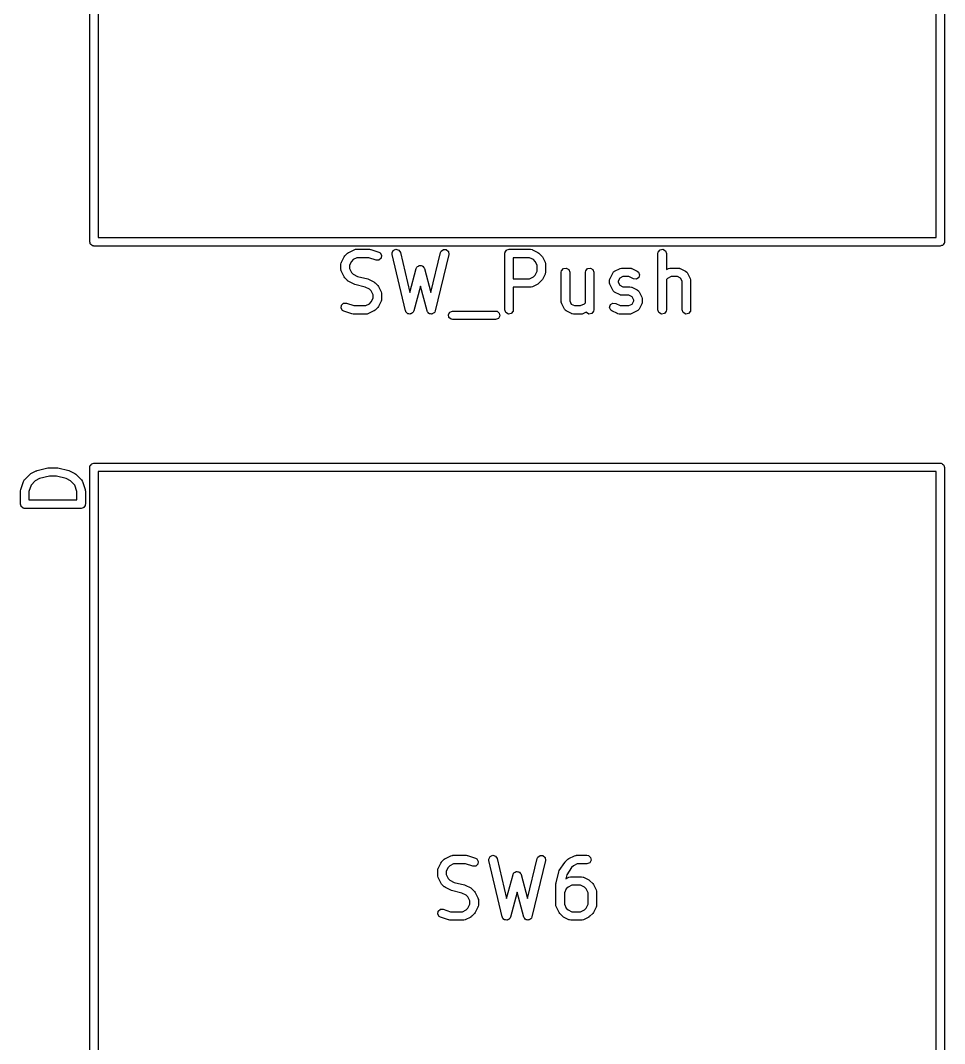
# Model space of a CAD drawing. Extents: x 4.25 to 10.62, y -4.61 to -1.
# Drawn here: x 4.946 to 5.591, y -3.146 to -2.432 of the extents above; entities that cross this region are included whole.
import ezdxf

# ---------------------------------------------------------------- set-up
doc = ezdxf.new("R2010")
doc.units = 0
doc.header["$MEASUREMENT"] = 0
doc.layers.add('BLACK', color=7, linetype='CONTINUOUS')

msp = doc.modelspace()

# ---------------------------------------------------------------- linework, layer by layer
at = {"layer": 'BLACK', "linetype": 'CONTINUOUS'}
for p, q in [((4.99409, -2.58661), (4.99409, -1.99606)), ((5, -1.99902), (5, -2.58366)), ((5.58465, -2.58366), (5.58465, -1.99902)), ((5.59055, -1.99606), (5.59055, -2.58661)), ((5, -2.58366), (5.58465, -2.58366)), ((4.99436, -2.58733), (4.99409, -2.58661)), ((4.99449, -2.58809), (4.99436, -2.58733)), ((4.99469, -2.58826), (4.99449, -2.58809)), ((4.99479, -2.58851), (4.99469, -2.58826)), ((4.99545, -2.5889), (4.99479, -2.58851)), ((4.99604, -2.58939), (4.99545, -2.5889)), ((4.99642, -2.58946), (4.99604, -2.58939)), ((4.99653, -2.58952), (4.99642, -2.58946)), ((4.99666, -2.5895), (4.99653, -2.58952)), ((4.99705, -2.58957), (4.99666, -2.5895)), ((5.5876, -2.58957), (4.99705, -2.58957)), ((5.17477, -2.59401), (5.17852, -2.59214)), ((5.17852, -2.59214), (5.1795, -2.59185)), ((5.1795, -2.59185), (5.17967, -2.59189)), ((5.17967, -2.59189), (5.17984, -2.59183)), ((5.17984, -2.59183), (5.18921, -2.59183)), ((5.18921, -2.59183), (5.19008, -2.59198)), ((5.19008, -2.59198), (5.19014, -2.59198)), ((5.19014, -2.59198), (5.19577, -2.59385)), ((5.20593, -2.59263), (5.20778, -2.59183)), ((5.20778, -2.59183), (5.20972, -2.59241)), ((5.23924, -2.59315), (5.24086, -2.59195)), ((5.24086, -2.59195), (5.24288, -2.59207)), ((5.24288, -2.59207), (5.24434, -2.59346)), ((5.28522, -2.59222), (5.28598, -2.59209)), ((5.28598, -2.59209), (5.2867, -2.59183)), ((5.2867, -2.59183), (5.3017, -2.59183)), ((5.3017, -2.59183), (5.30271, -2.592)), ((5.30271, -2.592), (5.30284, -2.59212)), ((5.30284, -2.59212), (5.30302, -2.59214)), ((5.30302, -2.59214), (5.30677, -2.59401)), ((5.39208, -2.59222), (5.39407, -2.59187)), ((5.39407, -2.59187), (5.39582, -2.59288)), ((5.58832, -2.5893), (5.5876, -2.58957)), ((5.58907, -2.58917), (5.58832, -2.5893)), ((5.58925, -2.58897), (5.58907, -2.58917)), ((5.5895, -2.58888), (5.58925, -2.58897)), ((5.58988, -2.58821), (5.5895, -2.58888)), ((5.59037, -2.58762), (5.58988, -2.58821)), ((5.59044, -2.58724), (5.59037, -2.58762)), ((5.59051, -2.58713), (5.59044, -2.58724)), ((5.59055, -2.58661), (5.59048, -2.587)), ((5.59048, -2.587), (5.59051, -2.58713)), ((5.1697, -2.60096), (5.17157, -2.59721)), ((5.17157, -2.59721), (5.1721, -2.5965)), ((5.1721, -2.5965), (5.17212, -2.59644)), ((5.17212, -2.59644), (5.174, -2.59457)), ((5.174, -2.59457), (5.17472, -2.59406)), ((5.17472, -2.59406), (5.17477, -2.59401)), ((5.17784, -2.59908), (5.17664, -2.60028)), ((5.18053, -2.59773), (5.17784, -2.59908)), ((5.18873, -2.59773), (5.18053, -2.59773)), ((5.1939, -2.59945), (5.18873, -2.59773)), ((5.19577, -2.59385), (5.19667, -2.59434)), ((5.19743, -2.59806), (5.19592, -2.5994)), ((5.19667, -2.59434), (5.19773, -2.59606)), ((5.19773, -2.59606), (5.19743, -2.59806)), ((5.20503, -2.59444), (5.20593, -2.59263)), ((5.20509, -2.59546), (5.20503, -2.59444)), ((5.21446, -2.63483), (5.20509, -2.59546)), ((5.20972, -2.59241), (5.21083, -2.59409)), ((5.21083, -2.59409), (5.21749, -2.62208)), ((5.23217, -2.62208), (5.23883, -2.59409)), ((5.24458, -2.59546), (5.2352, -2.63483)), ((5.23883, -2.59409), (5.23924, -2.59315)), ((5.24434, -2.59346), (5.24458, -2.59546)), ((5.28375, -2.59478), (5.28381, -2.5944)), ((5.28375, -2.63415), (5.28375, -2.59478)), ((5.28379, -2.59427), (5.28386, -2.59415)), ((5.28381, -2.5944), (5.28379, -2.59427)), ((5.28386, -2.59415), (5.28392, -2.59377)), ((5.28392, -2.59377), (5.28442, -2.59318)), ((5.28442, -2.59318), (5.2848, -2.59252)), ((5.2848, -2.59252), (5.28505, -2.59243)), ((5.28505, -2.59243), (5.28522, -2.59222)), ((5.28965, -2.59773), (5.28965, -2.61245)), ((5.301, -2.59773), (5.28965, -2.59773)), ((5.3037, -2.59908), (5.301, -2.59773)), ((5.30489, -2.60028), (5.3037, -2.59908)), ((5.30677, -2.59401), (5.30748, -2.59454)), ((5.30748, -2.59454), (5.30753, -2.59457)), ((5.30753, -2.59457), (5.30941, -2.59644)), ((5.30941, -2.59644), (5.30992, -2.59716)), ((5.30992, -2.59716), (5.30996, -2.59721)), ((5.30996, -2.59721), (5.31184, -2.60096)), ((5.39061, -2.59478), (5.39079, -2.59377)), ((5.39061, -2.63415), (5.39061, -2.59478)), ((5.39079, -2.59377), (5.39208, -2.59222)), ((5.39582, -2.59288), (5.39651, -2.59478)), ((5.39651, -2.59478), (5.39651, -2.60594)), ((5.16939, -2.60228), (5.16956, -2.60127)), ((5.16939, -2.60603), (5.16939, -2.60228)), ((5.16945, -2.60619), (5.16939, -2.60603)), ((5.1694, -2.60636), (5.16945, -2.60619)), ((5.1697, -2.60735), (5.1694, -2.60636)), ((5.16956, -2.60127), (5.16968, -2.60113)), ((5.16968, -2.60113), (5.1697, -2.60096)), ((5.17664, -2.60028), (5.17529, -2.60297)), ((5.17529, -2.60297), (5.17529, -2.60533)), ((5.17529, -2.60533), (5.17664, -2.60803)), ((5.19592, -2.5994), (5.1939, -2.59945)), ((5.21749, -2.62208), (5.22198, -2.60527)), ((5.22198, -2.60527), (5.22241, -2.60434)), ((5.22241, -2.60434), (5.22263, -2.60418)), ((5.22263, -2.60418), (5.22275, -2.60394)), ((5.22275, -2.60394), (5.22344, -2.60361)), ((5.22344, -2.60361), (5.22406, -2.60318)), ((5.22406, -2.60318), (5.22433, -2.6032)), ((5.22433, -2.6032), (5.22458, -2.60309)), ((5.22458, -2.60309), (5.22531, -2.60328)), ((5.22531, -2.60328), (5.22608, -2.60335)), ((5.22608, -2.60335), (5.22627, -2.60354)), ((5.22627, -2.60354), (5.22653, -2.60361)), ((5.22653, -2.60361), (5.22697, -2.60424)), ((5.22697, -2.60424), (5.22751, -2.60478)), ((5.22751, -2.60478), (5.22753, -2.60505)), ((5.22753, -2.60505), (5.22768, -2.60527)), ((5.22768, -2.60527), (5.23217, -2.62208)), ((5.30624, -2.60297), (5.30489, -2.60028)), ((5.30624, -2.60721), (5.30624, -2.60297)), ((5.31184, -2.60096), (5.31213, -2.60194)), ((5.31213, -2.60194), (5.31209, -2.60211)), ((5.31209, -2.60211), (5.31215, -2.60228)), ((5.31215, -2.60228), (5.31215, -2.6079)), ((5.32329, -2.60689), (5.32459, -2.60534)), ((5.32459, -2.60534), (5.32658, -2.60499)), ((5.32658, -2.60499), (5.32833, -2.606)), ((5.32833, -2.606), (5.32902, -2.6079)), ((5.34017, -2.60689), (5.34147, -2.60534)), ((5.34147, -2.60534), (5.34345, -2.60499)), ((5.34345, -2.60499), (5.3452, -2.606)), ((5.3452, -2.606), (5.34589, -2.6079)), ((5.36037, -2.60714), (5.36412, -2.60526)), ((5.36412, -2.60526), (5.3651, -2.60497)), ((5.3651, -2.60497), (5.36527, -2.60501)), ((5.36527, -2.60501), (5.36544, -2.60495)), ((5.36544, -2.60495), (5.37106, -2.60495)), ((5.37106, -2.60495), (5.37207, -2.60513)), ((5.37207, -2.60513), (5.37221, -2.60524)), ((5.37221, -2.60524), (5.37238, -2.60526)), ((5.37238, -2.60526), (5.37613, -2.60714)), ((5.39651, -2.60594), (5.39786, -2.60526)), ((5.39786, -2.60526), (5.39885, -2.60497)), ((5.39885, -2.60497), (5.39902, -2.60501)), ((5.39902, -2.60501), (5.39918, -2.60495)), ((5.39918, -2.60495), (5.40481, -2.60495)), ((5.40481, -2.60495), (5.40582, -2.60513)), ((5.40582, -2.60513), (5.40595, -2.60524)), ((5.40595, -2.60524), (5.40613, -2.60526)), ((5.40613, -2.60526), (5.40988, -2.60714)), ((5.17157, -2.6111), (5.1697, -2.60735)), ((5.17162, -2.61114), (5.17157, -2.6111)), ((5.17212, -2.61186), (5.17162, -2.61114)), ((5.174, -2.61374), (5.17212, -2.61186)), ((5.17664, -2.60803), (5.17784, -2.60922)), ((5.17784, -2.60922), (5.18087, -2.61074)), ((5.18087, -2.61074), (5.18805, -2.61254)), ((5.18805, -2.61254), (5.18852, -2.61274)), ((5.18852, -2.61274), (5.18866, -2.61276)), ((5.18866, -2.61276), (5.19241, -2.61463)), ((5.28965, -2.61245), (5.301, -2.61245)), ((5.301, -2.61245), (5.3037, -2.6111)), ((5.3037, -2.6111), (5.30489, -2.6099)), ((5.30489, -2.6099), (5.30624, -2.60721)), ((5.30996, -2.61297), (5.30944, -2.61368)), ((5.31184, -2.60922), (5.30996, -2.61297)), ((5.31186, -2.60905), (5.31184, -2.60922)), ((5.31197, -2.60891), (5.31186, -2.60905)), ((5.31215, -2.6079), (5.31197, -2.60891)), ((5.32312, -2.6079), (5.32329, -2.60689)), ((5.32312, -2.62852), (5.32312, -2.6079)), ((5.32902, -2.6079), (5.32902, -2.62783)), ((5.33999, -2.6079), (5.34017, -2.60689)), ((5.33999, -2.62918), (5.33999, -2.6079)), ((5.34589, -2.6079), (5.34589, -2.63415)), ((5.35686, -2.61353), (5.35704, -2.61252)), ((5.35686, -2.6154), (5.35686, -2.61353)), ((5.35704, -2.61252), (5.35715, -2.61238)), ((5.35715, -2.61238), (5.35717, -2.61221)), ((5.35717, -2.61221), (5.35905, -2.60846)), ((5.35905, -2.60846), (5.35966, -2.60763)), ((5.35966, -2.60763), (5.36006, -2.60746)), ((5.36006, -2.60746), (5.36037, -2.60714)), ((5.36389, -2.61198), (5.36277, -2.61422)), ((5.36614, -2.61085), (5.36389, -2.61198)), ((5.37037, -2.61085), (5.36614, -2.61085)), ((5.37349, -2.61242), (5.37037, -2.61085)), ((5.3755, -2.61265), (5.37349, -2.61242)), ((5.37718, -2.61154), (5.3755, -2.61265)), ((5.37613, -2.60714), (5.37696, -2.60775)), ((5.37696, -2.60775), (5.37776, -2.6096)), ((5.37776, -2.6096), (5.37718, -2.61154)), ((5.39718, -2.6122), (5.39651, -2.61287)), ((5.39651, -2.61287), (5.39651, -2.63415)), ((5.39988, -2.61085), (5.39718, -2.6122)), ((5.40411, -2.61085), (5.39988, -2.61085)), ((5.40636, -2.61198), (5.40411, -2.61085)), ((5.40748, -2.61422), (5.40636, -2.61198)), ((5.40988, -2.60714), (5.4107, -2.60775)), ((5.4107, -2.60775), (5.41088, -2.60815)), ((5.41088, -2.60815), (5.4112, -2.60846)), ((5.4112, -2.60846), (5.41307, -2.61221)), ((5.41307, -2.61221), (5.41337, -2.61319)), ((5.41337, -2.61319), (5.41333, -2.61336)), ((5.41333, -2.61336), (5.41339, -2.61353)), ((5.41339, -2.61353), (5.41339, -2.63415)), ((5.17406, -2.61377), (5.174, -2.61374)), ((5.17477, -2.61429), (5.17406, -2.61377)), ((5.17852, -2.61617), (5.17477, -2.61429)), ((5.17866, -2.61618), (5.17852, -2.61617)), ((5.17912, -2.61639), (5.17866, -2.61618)), ((5.18631, -2.61819), (5.17912, -2.61639)), ((5.18934, -2.6197), (5.18631, -2.61819)), ((5.19053, -2.6209), (5.18934, -2.6197)), ((5.19241, -2.61463), (5.19312, -2.61516)), ((5.19312, -2.61516), (5.19317, -2.61519)), ((5.19317, -2.61519), (5.19505, -2.61706)), ((5.19505, -2.61706), (5.19555, -2.61779)), ((5.19555, -2.61779), (5.1956, -2.61783)), ((5.1956, -2.61783), (5.19748, -2.62158)), ((5.22483, -2.61749), (5.22019, -2.63491)), ((5.22948, -2.63491), (5.22483, -2.61749)), ((5.3017, -2.61835), (5.28965, -2.61835)), ((5.28965, -2.61835), (5.28965, -2.63415)), ((5.30186, -2.61829), (5.3017, -2.61835)), ((5.30203, -2.61833), (5.30186, -2.61829)), ((5.30302, -2.61804), (5.30203, -2.61833)), ((5.30677, -2.61617), (5.30302, -2.61804)), ((5.30681, -2.61612), (5.30677, -2.61617)), ((5.30753, -2.61561), (5.30681, -2.61612)), ((5.30941, -2.61374), (5.30753, -2.61561)), ((5.30944, -2.61368), (5.30941, -2.61374)), ((5.35692, -2.61557), (5.35686, -2.6154)), ((5.35688, -2.61574), (5.35692, -2.61557)), ((5.35717, -2.61672), (5.35688, -2.61574)), ((5.35905, -2.62047), (5.35717, -2.61672)), ((5.35937, -2.62078), (5.35905, -2.62047)), ((5.36277, -2.61422), (5.36277, -2.6147)), ((5.36277, -2.6147), (5.36389, -2.61695)), ((5.36389, -2.61695), (5.36614, -2.61807)), ((5.36614, -2.61807), (5.37106, -2.61807)), ((5.37106, -2.61807), (5.37207, -2.61825)), ((5.37207, -2.61825), (5.37221, -2.61836)), ((5.37221, -2.61836), (5.37238, -2.61838)), ((5.37238, -2.61838), (5.37613, -2.62026)), ((5.37613, -2.62026), (5.37696, -2.62087)), ((5.40748, -2.63415), (5.40748, -2.61422)), ((5.19188, -2.6236), (5.19053, -2.6209)), ((5.19053, -2.62865), (5.19188, -2.62595)), ((5.19188, -2.62595), (5.19188, -2.6236)), ((5.19748, -2.62158), (5.19777, -2.62256)), ((5.1975, -2.62779), (5.19748, -2.62797)), ((5.19761, -2.62766), (5.1975, -2.62779)), ((5.19779, -2.62665), (5.19761, -2.62766)), ((5.19777, -2.62256), (5.19773, -2.62273)), ((5.19773, -2.62273), (5.19779, -2.6229)), ((5.19779, -2.6229), (5.19779, -2.62665)), ((5.32902, -2.62783), (5.33014, -2.63007)), ((5.35954, -2.62118), (5.35937, -2.62078)), ((5.36037, -2.62179), (5.35954, -2.62118)), ((5.36412, -2.62367), (5.36037, -2.62179)), ((5.36429, -2.62369), (5.36412, -2.62367)), ((5.36443, -2.6238), (5.36429, -2.62369)), ((5.36544, -2.62398), (5.36443, -2.6238)), ((5.37037, -2.62398), (5.36544, -2.62398)), ((5.37261, -2.6251), (5.37037, -2.62398)), ((5.37373, -2.62735), (5.37261, -2.6251)), ((5.37261, -2.63007), (5.37373, -2.62783)), ((5.37373, -2.62783), (5.37373, -2.62735)), ((5.37696, -2.62087), (5.37713, -2.62128)), ((5.37713, -2.62128), (5.37745, -2.62158)), ((5.37745, -2.62158), (5.37933, -2.62533)), ((5.37933, -2.62533), (5.37962, -2.62631)), ((5.37962, -2.62631), (5.37958, -2.62648)), ((5.37958, -2.62648), (5.37964, -2.62665)), ((5.37964, -2.62665), (5.37964, -2.62852)), ((5.16944, -2.63287), (5.16974, -2.63087)), ((5.1705, -2.63459), (5.16944, -2.63287)), ((5.16974, -2.63087), (5.17125, -2.62953)), ((5.1714, -2.63508), (5.1705, -2.63459)), ((5.17125, -2.62953), (5.17327, -2.62947)), ((5.17327, -2.62947), (5.17844, -2.6312)), ((5.17844, -2.6312), (5.18664, -2.6312)), ((5.18664, -2.6312), (5.18934, -2.62985)), ((5.19241, -2.63492), (5.18866, -2.63679)), ((5.18934, -2.62985), (5.19053, -2.62865)), ((5.19245, -2.63487), (5.19241, -2.63492)), ((5.19317, -2.63436), (5.19245, -2.63487)), ((5.19505, -2.63249), (5.19317, -2.63436)), ((5.19508, -2.63243), (5.19505, -2.63249)), ((5.1956, -2.63172), (5.19508, -2.63243)), ((5.19748, -2.62797), (5.1956, -2.63172)), ((5.21463, -2.63509), (5.21446, -2.63483)), ((5.22019, -2.63491), (5.21975, -2.63584)), ((5.22965, -2.63516), (5.22948, -2.63491)), ((5.2352, -2.63483), (5.2348, -2.63577)), ((5.24543, -2.63564), (5.24733, -2.63495)), ((5.24733, -2.63495), (5.27732, -2.63495)), ((5.27732, -2.63495), (5.27833, -2.63512)), ((5.28444, -2.63605), (5.28375, -2.63415)), ((5.28965, -2.63415), (5.28947, -2.63516)), ((5.32318, -2.62869), (5.32312, -2.62852)), ((5.32314, -2.62886), (5.32318, -2.62869)), ((5.32343, -2.62985), (5.32314, -2.62886)), ((5.3253, -2.63359), (5.32343, -2.62985)), ((5.32562, -2.6339), (5.3253, -2.63359)), ((5.3258, -2.6343), (5.32562, -2.6339)), ((5.32662, -2.63492), (5.3258, -2.6343)), ((5.33037, -2.63679), (5.32662, -2.63492)), ((5.33014, -2.63007), (5.33239, -2.6312)), ((5.33239, -2.6312), (5.33662, -2.6312)), ((5.33662, -2.6312), (5.33932, -2.62985)), ((5.33932, -2.62985), (5.33999, -2.62918)), ((5.34589, -2.63415), (5.34572, -2.63516)), ((5.35687, -2.63245), (5.35744, -2.63051)), ((5.35767, -2.6343), (5.35687, -2.63245)), ((5.35744, -2.63051), (5.35913, -2.6294)), ((5.35849, -2.63492), (5.35767, -2.6343)), ((5.36224, -2.63679), (5.35849, -2.63492)), ((5.35913, -2.6294), (5.36113, -2.62963)), ((5.36113, -2.62963), (5.36426, -2.6312)), ((5.36426, -2.6312), (5.37037, -2.6312)), ((5.37037, -2.6312), (5.37261, -2.63007)), ((5.37613, -2.63492), (5.37238, -2.63679)), ((5.37644, -2.63459), (5.37613, -2.63492)), ((5.37684, -2.63442), (5.37644, -2.63459)), ((5.37745, -2.63359), (5.37684, -2.63442)), ((5.37933, -2.62985), (5.37745, -2.63359)), ((5.37935, -2.62967), (5.37933, -2.62985)), ((5.37946, -2.62953), (5.37935, -2.62967)), ((5.37964, -2.62852), (5.37946, -2.62953)), ((5.3913, -2.63605), (5.39061, -2.63415)), ((5.39651, -2.63415), (5.39633, -2.63516)), ((5.40817, -2.63605), (5.40748, -2.63415)), ((5.41339, -2.63415), (5.41321, -2.63516)), ((5.17703, -2.63695), (5.1714, -2.63508)), ((5.17709, -2.63695), (5.17703, -2.63695)), ((5.17796, -2.6371), (5.17709, -2.63695)), ((5.18734, -2.6371), (5.17796, -2.6371)), ((5.1875, -2.63704), (5.18734, -2.6371)), ((5.18767, -2.63708), (5.1875, -2.63704)), ((5.18866, -2.63679), (5.18767, -2.63708)), ((5.21466, -2.6354), (5.21463, -2.63509)), ((5.21517, -2.63591), (5.21466, -2.6354)), ((5.21557, -2.63652), (5.21517, -2.63591)), ((5.21587, -2.63661), (5.21557, -2.63652)), ((5.21609, -2.63683), (5.21587, -2.63661)), ((5.21681, -2.63689), (5.21609, -2.63683)), ((5.21751, -2.6371), (5.21681, -2.63689)), ((5.21779, -2.63697), (5.21751, -2.6371)), ((5.2181, -2.637), (5.21779, -2.63697)), ((5.21869, -2.63658), (5.2181, -2.637)), ((5.21936, -2.63629), (5.21869, -2.63658)), ((5.2195, -2.63602), (5.21936, -2.63629)), ((5.21975, -2.63584), (5.2195, -2.63602)), ((5.22969, -2.63547), (5.22965, -2.63516)), ((5.23022, -2.63597), (5.22969, -2.63547)), ((5.23063, -2.63657), (5.23022, -2.63597)), ((5.23093, -2.63665), (5.23063, -2.63657)), ((5.23116, -2.63686), (5.23093, -2.63665)), ((5.23188, -2.6369), (5.23116, -2.63686)), ((5.23258, -2.63709), (5.23188, -2.6369)), ((5.23287, -2.63696), (5.23258, -2.63709)), ((5.23317, -2.63698), (5.23287, -2.63696)), ((5.23376, -2.63655), (5.23317, -2.63698)), ((5.23442, -2.63624), (5.23376, -2.63655)), ((5.23455, -2.63596), (5.23442, -2.63624)), ((5.2348, -2.63577), (5.23455, -2.63596)), ((5.24442, -2.63739), (5.24543, -2.63564)), ((5.24477, -2.63937), (5.24442, -2.63739)), ((5.24632, -2.64067), (5.24477, -2.63937)), ((5.24733, -2.64085), (5.24632, -2.64067)), ((5.27732, -2.64085), (5.24733, -2.64085)), ((5.27922, -2.64016), (5.27732, -2.64085)), ((5.27833, -2.63512), (5.27988, -2.63642)), ((5.28023, -2.63841), (5.27922, -2.64016)), ((5.27988, -2.63642), (5.28023, -2.63841)), ((5.28619, -2.63706), (5.28444, -2.63605)), ((5.28817, -2.63671), (5.28619, -2.63706)), ((5.28947, -2.63516), (5.28817, -2.63671)), ((5.33055, -2.63681), (5.33037, -2.63679)), ((5.33068, -2.63692), (5.33055, -2.63681)), ((5.33169, -2.6371), (5.33068, -2.63692)), ((5.33732, -2.6371), (5.33169, -2.6371)), ((5.33748, -2.63704), (5.33732, -2.6371)), ((5.33765, -2.63708), (5.33748, -2.63704)), ((5.33864, -2.63679), (5.33765, -2.63708)), ((5.34059, -2.63581), (5.33864, -2.63679)), ((5.34068, -2.63605), (5.34059, -2.63581)), ((5.34243, -2.63706), (5.34068, -2.63605)), ((5.34442, -2.63671), (5.34243, -2.63706)), ((5.34572, -2.63516), (5.34442, -2.63671)), ((5.36242, -2.63681), (5.36224, -2.63679)), ((5.36255, -2.63692), (5.36242, -2.63681)), ((5.36356, -2.6371), (5.36255, -2.63692)), ((5.37106, -2.6371), (5.36356, -2.6371)), ((5.37123, -2.63704), (5.37106, -2.6371)), ((5.3714, -2.63708), (5.37123, -2.63704)), ((5.37238, -2.63679), (5.3714, -2.63708)), ((5.39305, -2.63706), (5.3913, -2.63605)), ((5.39504, -2.63671), (5.39305, -2.63706)), ((5.39633, -2.63516), (5.39504, -2.63671)), ((5.40992, -2.63706), (5.40817, -2.63605)), ((5.41191, -2.63671), (5.40992, -2.63706)), ((5.41321, -2.63516), (5.41191, -2.63671)), ((4.99477, -2.7425), (4.99515, -2.74183)), ((4.99515, -2.74183), (4.9954, -2.74174)), ((4.9954, -2.74174), (4.99557, -2.74154)), ((4.99557, -2.74154), (4.99633, -2.7414)), ((4.99633, -2.7414), (4.99705, -2.74114)), ((4.99705, -2.74114), (5.5876, -2.74114)), ((5.5876, -2.74114), (5.58798, -2.74121)), ((5.58798, -2.74121), (5.58811, -2.74119)), ((5.58811, -2.74119), (5.58822, -2.74125)), ((5.58822, -2.74125), (5.58861, -2.74132)), ((5.58861, -2.74132), (5.5892, -2.74181)), ((5.5892, -2.74181), (5.58986, -2.7422)), ((4.9485, -2.75271), (4.95225, -2.74896)), ((4.95225, -2.74896), (4.95298, -2.74845)), ((4.95298, -2.74845), (4.95302, -2.74841)), ((4.95302, -2.74841), (4.95677, -2.74653)), ((4.95677, -2.74653), (4.95726, -2.74639)), ((4.95726, -2.74639), (4.95737, -2.74631)), ((4.95737, -2.74631), (4.96487, -2.74443)), ((4.96487, -2.74443), (4.96546, -2.74439)), ((4.96546, -2.74439), (4.96559, -2.74434)), ((4.96559, -2.74434), (4.97121, -2.74434)), ((4.97121, -2.74434), (4.97179, -2.74445)), ((4.97179, -2.74445), (4.97193, -2.74443)), ((4.97193, -2.74443), (4.97943, -2.74631)), ((4.97943, -2.74631), (4.97989, -2.74652)), ((4.97989, -2.74652), (4.98003, -2.74653)), ((4.98003, -2.74653), (4.98378, -2.74841)), ((4.98378, -2.74841), (4.98449, -2.74893)), ((4.98449, -2.74893), (4.98455, -2.74896)), ((4.98455, -2.74896), (4.9883, -2.75271)), ((4.99409, -2.74409), (4.99416, -2.74371)), ((4.99409, -3.33465), (4.99409, -2.74409)), ((4.99414, -2.74358), (4.9942, -2.74347)), ((4.99416, -2.74371), (4.99414, -2.74358)), ((4.9942, -2.74347), (4.99427, -2.74308)), ((4.99427, -2.74308), (4.99477, -2.7425)), ((5, -2.74705), (5, -3.33169)), ((5.58465, -2.74705), (5, -2.74705)), ((5.58465, -3.33169), (5.58465, -2.74705)), ((5.58986, -2.7422), (5.58995, -2.74245)), ((5.58995, -2.74245), (5.59016, -2.74262)), ((5.59016, -2.74262), (5.59029, -2.74337)), ((5.59029, -2.74337), (5.59055, -2.74409)), ((5.59055, -2.74409), (5.59055, -3.33465)), ((4.94591, -2.75949), (4.94779, -2.75386)), ((4.94779, -2.75386), (4.94828, -2.75296)), ((4.94828, -2.75296), (4.94843, -2.75287)), ((4.94843, -2.75287), (4.9485, -2.75271)), ((4.95317, -2.75639), (4.95167, -2.7609)), ((4.95609, -2.75347), (4.95317, -2.75639)), ((4.95912, -2.75196), (4.95609, -2.75347)), ((4.96595, -2.75025), (4.95912, -2.75196)), ((4.97085, -2.75025), (4.96595, -2.75025)), ((4.97768, -2.75196), (4.97085, -2.75025)), ((4.98071, -2.75347), (4.97768, -2.75196)), ((4.98363, -2.75639), (4.98071, -2.75347)), ((4.98513, -2.7609), (4.98363, -2.75639)), ((4.9883, -2.75271), (4.98889, -2.75355)), ((4.98889, -2.75355), (4.9889, -2.75372)), ((4.9889, -2.75372), (4.98901, -2.75386)), ((4.98901, -2.75386), (4.99089, -2.75949)), ((4.94576, -2.76042), (4.94592, -2.75955)), ((4.94576, -2.76979), (4.94576, -2.76042)), ((4.94592, -2.75955), (4.94591, -2.75949)), ((4.95167, -2.7609), (4.95167, -2.76684)), ((4.98513, -2.76684), (4.98513, -2.7609)), ((4.99089, -2.75949), (4.99102, -2.76036)), ((4.99102, -2.76036), (4.99104, -2.76042)), ((4.99104, -2.76042), (4.99104, -2.76979)), ((4.94603, -2.77052), (4.94576, -2.76979)), ((4.94616, -2.77127), (4.94603, -2.77052)), ((4.95167, -2.76684), (4.98513, -2.76684)), ((4.99093, -2.77042), (4.99086, -2.7708)), ((4.99099, -2.77031), (4.99093, -2.77042)), ((4.99104, -2.76979), (4.99097, -2.77018)), ((4.99097, -2.77018), (4.99099, -2.77031)), ((4.94636, -2.77144), (4.94616, -2.77127)), ((4.94645, -2.77169), (4.94636, -2.77144)), ((4.94712, -2.77208), (4.94645, -2.77169)), ((4.94771, -2.77257), (4.94712, -2.77208)), ((4.94809, -2.77264), (4.94771, -2.77257)), ((4.9482, -2.7727), (4.94809, -2.77264)), ((4.94833, -2.77268), (4.9482, -2.7727)), ((4.94872, -2.77275), (4.94833, -2.77268)), ((4.98809, -2.77275), (4.94872, -2.77275)), ((4.98881, -2.77249), (4.98809, -2.77275)), ((4.98956, -2.77235), (4.98881, -2.77249)), ((4.98973, -2.77215), (4.98956, -2.77235)), ((4.98998, -2.77206), (4.98973, -2.77215)), ((4.99037, -2.77139), (4.98998, -2.77206)), ((4.99086, -2.7708), (4.99037, -2.77139)), ((5.23719, -3.02399), (5.23906, -3.02024)), ((5.23906, -3.02024), (5.23959, -3.01953)), ((5.23959, -3.01953), (5.23962, -3.01947)), ((5.23962, -3.01947), (5.24149, -3.0176)), ((5.24149, -3.0176), (5.24221, -3.01709)), ((5.24221, -3.01709), (5.24226, -3.01704)), ((5.24226, -3.01704), (5.24601, -3.01517)), ((5.24601, -3.01517), (5.24699, -3.01488)), ((5.24699, -3.01488), (5.24716, -3.01492)), ((5.24716, -3.01492), (5.24733, -3.01486)), ((5.24733, -3.01486), (5.2567, -3.01486)), ((5.2567, -3.01486), (5.25757, -3.01501)), ((5.25757, -3.01501), (5.25764, -3.01501)), ((5.25764, -3.01501), (5.26326, -3.01688)), ((5.26326, -3.01688), (5.26416, -3.01737)), ((5.26416, -3.01737), (5.26522, -3.01909)), ((5.26522, -3.01909), (5.26492, -3.02109)), ((5.27252, -3.01747), (5.27342, -3.01566)), ((5.27258, -3.01849), (5.27252, -3.01747)), ((5.28195, -3.05786), (5.27258, -3.01849)), ((5.27342, -3.01566), (5.27528, -3.01486)), ((5.27528, -3.01486), (5.27721, -3.01544)), ((5.27721, -3.01544), (5.27832, -3.01713)), ((5.27832, -3.01713), (5.28499, -3.04511)), ((5.29966, -3.04511), (5.30632, -3.01713)), ((5.31207, -3.01849), (5.30269, -3.05786)), ((5.30632, -3.01713), (5.30673, -3.01619)), ((5.30673, -3.01619), (5.30835, -3.01498)), ((5.30835, -3.01498), (5.31037, -3.0151)), ((5.31037, -3.0151), (5.31184, -3.01649)), ((5.31184, -3.01649), (5.31207, -3.01849)), ((5.32174, -3.02555), (5.32549, -3.01992)), ((5.32549, -3.01992), (5.3258, -3.0196)), ((5.3258, -3.0196), (5.32586, -3.01947)), ((5.32586, -3.01947), (5.32773, -3.0176)), ((5.32773, -3.0176), (5.32845, -3.01709)), ((5.32845, -3.01709), (5.3285, -3.01704)), ((5.3285, -3.01704), (5.33225, -3.01517)), ((5.33225, -3.01517), (5.33323, -3.01488)), ((5.33323, -3.01488), (5.3334, -3.01492)), ((5.3334, -3.01492), (5.33357, -3.01486)), ((5.33357, -3.01486), (5.34107, -3.01486)), ((5.34107, -3.01486), (5.34208, -3.01504)), ((5.34296, -3.02007), (5.34107, -3.02076)), ((5.34208, -3.01504), (5.34362, -3.01633)), ((5.34397, -3.01832), (5.34296, -3.02007)), ((5.34362, -3.01633), (5.34397, -3.01832)), ((5.23688, -3.02531), (5.23705, -3.0243)), ((5.23688, -3.02906), (5.23688, -3.02531)), ((5.23705, -3.0243), (5.23717, -3.02416)), ((5.23717, -3.02416), (5.23719, -3.02399)), ((5.24413, -3.02331), (5.24278, -3.02601)), ((5.24278, -3.02601), (5.24278, -3.02836)), ((5.24533, -3.02211), (5.24413, -3.02331)), ((5.24803, -3.02076), (5.24533, -3.02211)), ((5.25622, -3.02076), (5.24803, -3.02076)), ((5.26139, -3.02249), (5.25622, -3.02076)), ((5.26341, -3.02243), (5.26139, -3.02249)), ((5.26492, -3.02109), (5.26341, -3.02243)), ((5.28947, -3.0283), (5.2899, -3.02737)), ((5.2899, -3.02737), (5.29012, -3.02721)), ((5.29012, -3.02721), (5.29024, -3.02697)), ((5.29024, -3.02697), (5.29093, -3.02665)), ((5.29093, -3.02665), (5.29156, -3.02621)), ((5.29156, -3.02621), (5.29182, -3.02623)), ((5.29182, -3.02623), (5.29207, -3.02612)), ((5.29207, -3.02612), (5.29281, -3.02632)), ((5.29281, -3.02632), (5.29357, -3.02638)), ((5.29357, -3.02638), (5.29376, -3.02657)), ((5.29376, -3.02657), (5.29402, -3.02664)), ((5.29402, -3.02664), (5.29446, -3.02727)), ((5.29446, -3.02727), (5.295, -3.02781)), ((5.31945, -3.03397), (5.32133, -3.02647)), ((5.32133, -3.02647), (5.32173, -3.02556)), ((5.32173, -3.02556), (5.32174, -3.02555)), ((5.33024, -3.02344), (5.32693, -3.0284)), ((5.33157, -3.02211), (5.33024, -3.02344)), ((5.33426, -3.02076), (5.33157, -3.02211)), ((5.34107, -3.02076), (5.33426, -3.02076)), ((5.23694, -3.02922), (5.23688, -3.02906)), ((5.2369, -3.0294), (5.23694, -3.02922)), ((5.23719, -3.03038), (5.2369, -3.0294)), ((5.23906, -3.03413), (5.23719, -3.03038)), ((5.23911, -3.03417), (5.23906, -3.03413)), ((5.23962, -3.0349), (5.23911, -3.03417)), ((5.24149, -3.03677), (5.23962, -3.0349)), ((5.24278, -3.02836), (5.24413, -3.03106)), ((5.24413, -3.03106), (5.24533, -3.03226)), ((5.24533, -3.03226), (5.24836, -3.03377)), ((5.24836, -3.03377), (5.25554, -3.03557)), ((5.28499, -3.04511), (5.28947, -3.0283)), ((5.295, -3.02781), (5.29502, -3.02808)), ((5.29502, -3.02808), (5.29518, -3.0283)), ((5.29518, -3.0283), (5.29966, -3.04511)), ((5.31937, -3.03468), (5.31947, -3.0341)), ((5.31937, -3.04968), (5.31937, -3.03468)), ((5.31947, -3.0341), (5.31945, -3.03397)), ((5.32693, -3.0284), (5.32621, -3.03131)), ((5.32621, -3.03131), (5.3285, -3.03017)), ((5.3285, -3.03017), (5.32948, -3.02988)), ((5.32948, -3.02988), (5.32965, -3.02992)), ((5.32965, -3.02992), (5.32982, -3.02986)), ((5.32982, -3.02986), (5.33732, -3.02986)), ((5.33732, -3.02986), (5.33833, -3.03003)), ((5.33833, -3.03003), (5.33846, -3.03015)), ((5.33846, -3.03015), (5.33864, -3.03017)), ((5.33864, -3.03017), (5.34239, -3.03204)), ((5.34239, -3.03204), (5.3431, -3.03257)), ((5.3431, -3.03257), (5.34315, -3.0326)), ((5.34315, -3.0326), (5.34503, -3.03447)), ((5.34503, -3.03447), (5.34554, -3.03519)), ((5.24155, -3.0368), (5.24149, -3.03677)), ((5.24226, -3.03732), (5.24155, -3.0368)), ((5.24601, -3.0392), (5.24226, -3.03732)), ((5.24615, -3.03921), (5.24601, -3.0392)), ((5.24661, -3.03942), (5.24615, -3.03921)), ((5.2538, -3.04122), (5.24661, -3.03942)), ((5.25683, -3.04273), (5.2538, -3.04122)), ((5.25554, -3.03557), (5.25601, -3.03578)), ((5.25601, -3.03578), (5.25615, -3.03579)), ((5.25615, -3.03579), (5.2599, -3.03767)), ((5.2599, -3.03767), (5.26061, -3.03819)), ((5.26061, -3.03819), (5.26066, -3.03822)), ((5.26066, -3.03822), (5.26254, -3.04009)), ((5.26254, -3.04009), (5.26305, -3.04082)), ((5.26305, -3.04082), (5.26309, -3.04086)), ((5.26309, -3.04086), (5.26497, -3.04461)), ((5.29232, -3.04052), (5.28768, -3.05794)), ((5.29697, -3.05794), (5.29232, -3.04052)), ((5.32662, -3.03831), (5.32527, -3.041)), ((5.32527, -3.041), (5.32527, -3.04898)), ((5.32782, -3.03711), (5.32662, -3.03831)), ((5.33052, -3.03576), (5.32782, -3.03711)), ((5.33662, -3.03576), (5.33052, -3.03576)), ((5.33932, -3.03711), (5.33662, -3.03576)), ((5.34051, -3.03831), (5.33932, -3.03711)), ((5.34186, -3.041), (5.34051, -3.03831)), ((5.34186, -3.04898), (5.34186, -3.041)), ((5.34554, -3.03519), (5.34558, -3.03524)), ((5.34558, -3.03524), (5.34746, -3.03899)), ((5.34746, -3.03899), (5.34775, -3.03997)), ((5.34775, -3.03997), (5.34771, -3.04014)), ((5.34771, -3.04014), (5.34777, -3.04031)), ((5.34777, -3.04031), (5.34777, -3.04968)), ((5.25803, -3.04393), (5.25683, -3.04273)), ((5.25937, -3.04663), (5.25803, -3.04393)), ((5.25803, -3.05168), (5.25937, -3.04898)), ((5.25937, -3.04898), (5.25937, -3.04663)), ((5.26497, -3.04461), (5.26526, -3.04559)), ((5.26526, -3.04559), (5.26522, -3.04577)), ((5.26522, -3.04577), (5.26528, -3.04593)), ((5.26528, -3.04593), (5.26528, -3.04968)), ((5.32527, -3.04898), (5.32662, -3.05168)), ((5.34051, -3.05168), (5.34186, -3.04898)), ((5.23694, -3.0559), (5.23723, -3.0539)), ((5.23799, -3.05762), (5.23694, -3.0559)), ((5.23723, -3.0539), (5.23874, -3.05256)), ((5.23874, -3.05256), (5.24076, -3.0525)), ((5.24076, -3.0525), (5.24593, -3.05423)), ((5.24593, -3.05423), (5.25413, -3.05423)), ((5.25413, -3.05423), (5.25683, -3.05288)), ((5.25683, -3.05288), (5.25803, -3.05168)), ((5.26254, -3.05552), (5.26066, -3.05739)), ((5.26257, -3.05546), (5.26254, -3.05552)), ((5.26309, -3.05475), (5.26257, -3.05546)), ((5.26497, -3.051), (5.26309, -3.05475)), ((5.26499, -3.05083), (5.26497, -3.051)), ((5.2651, -3.05069), (5.26499, -3.05083)), ((5.26528, -3.04968), (5.2651, -3.05069)), ((5.31943, -3.04985), (5.31937, -3.04968)), ((5.31939, -3.05002), (5.31943, -3.04985)), ((5.31968, -3.051), (5.31939, -3.05002)), ((5.32155, -3.05475), (5.31968, -3.051)), ((5.3216, -3.0548), (5.32155, -3.05475)), ((5.32211, -3.05552), (5.3216, -3.0548)), ((5.32398, -3.05739), (5.32211, -3.05552)), ((5.32662, -3.05168), (5.32782, -3.05288)), ((5.32782, -3.05288), (5.33052, -3.05423)), ((5.33052, -3.05423), (5.33662, -3.05423)), ((5.33662, -3.05423), (5.33932, -3.05288)), ((5.33932, -3.05288), (5.34051, -3.05168)), ((5.34503, -3.05552), (5.34315, -3.05739)), ((5.34506, -3.05546), (5.34503, -3.05552)), ((5.34558, -3.05475), (5.34506, -3.05546)), ((5.34746, -3.051), (5.34558, -3.05475)), ((5.34748, -3.05083), (5.34746, -3.051)), ((5.34759, -3.05069), (5.34748, -3.05083)), ((5.34777, -3.04968), (5.34759, -3.05069)), ((5.2389, -3.05811), (5.23799, -3.05762)), ((5.24452, -3.05998), (5.2389, -3.05811)), ((5.24458, -3.05998), (5.24452, -3.05998)), ((5.24545, -3.06013), (5.24458, -3.05998)), ((5.25483, -3.06013), (5.24545, -3.06013)), ((5.25499, -3.06007), (5.25483, -3.06013)), ((5.25517, -3.06011), (5.25499, -3.06007)), ((5.25615, -3.05982), (5.25517, -3.06011)), ((5.2599, -3.05795), (5.25615, -3.05982)), ((5.25994, -3.0579), (5.2599, -3.05795)), ((5.26066, -3.05739), (5.25994, -3.0579)), ((5.28212, -3.05812), (5.28195, -3.05786)), ((5.28215, -3.05843), (5.28212, -3.05812)), ((5.28266, -3.05894), (5.28215, -3.05843)), ((5.28306, -3.05955), (5.28266, -3.05894)), ((5.28336, -3.05964), (5.28306, -3.05955)), ((5.28358, -3.05986), (5.28336, -3.05964)), ((5.2843, -3.05992), (5.28358, -3.05986)), ((5.285, -3.06013), (5.2843, -3.05992)), ((5.28528, -3.06), (5.285, -3.06013)), ((5.28559, -3.06003), (5.28528, -3.06)), ((5.28619, -3.05961), (5.28559, -3.06003)), ((5.28685, -3.05933), (5.28619, -3.05961)), ((5.28699, -3.05905), (5.28685, -3.05933)), ((5.28724, -3.05887), (5.28699, -3.05905)), ((5.28768, -3.05794), (5.28724, -3.05887)), ((5.29715, -3.0582), (5.29697, -3.05794)), ((5.29718, -3.0585), (5.29715, -3.0582)), ((5.29771, -3.059), (5.29718, -3.0585)), ((5.29813, -3.0596), (5.29771, -3.059)), ((5.29842, -3.05968), (5.29813, -3.0596)), ((5.29865, -3.05989), (5.29842, -3.05968)), ((5.29937, -3.05993), (5.29865, -3.05989)), ((5.30008, -3.06012), (5.29937, -3.05993)), ((5.30036, -3.05999), (5.30008, -3.06012)), ((5.30067, -3.06001), (5.30036, -3.05999)), ((5.30125, -3.05958), (5.30067, -3.06001)), ((5.30191, -3.05927), (5.30125, -3.05958)), ((5.30204, -3.05899), (5.30191, -3.05927)), ((5.30229, -3.05881), (5.30204, -3.05899)), ((5.30269, -3.05786), (5.30229, -3.05881)), ((5.32404, -3.05742), (5.32398, -3.05739)), ((5.32475, -3.05795), (5.32404, -3.05742)), ((5.3285, -3.05982), (5.32475, -3.05795)), ((5.32867, -3.05984), (5.3285, -3.05982)), ((5.32881, -3.05995), (5.32867, -3.05984)), ((5.32982, -3.06013), (5.32881, -3.05995)), ((5.33732, -3.06013), (5.32982, -3.06013)), ((5.33748, -3.06007), (5.33732, -3.06013)), ((5.33765, -3.06011), (5.33748, -3.06007)), ((5.33864, -3.05982), (5.33765, -3.06011)), ((5.34239, -3.05795), (5.33864, -3.05982)), ((5.34243, -3.0579), (5.34239, -3.05795)), ((5.34315, -3.05739), (5.34243, -3.0579))]:
    msp.add_line(p, q, dxfattribs=at)

doc.saveas('drawing.dxf')
